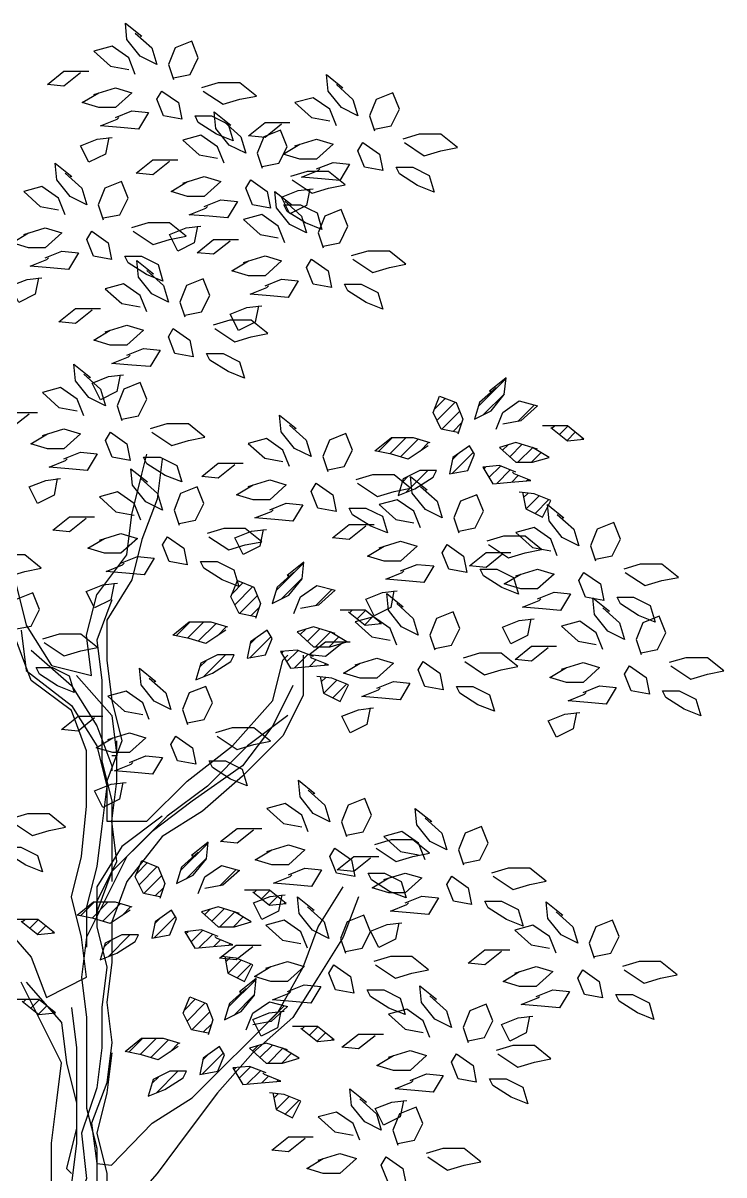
# Model space of a CAD drawing. Header units: millimetres. Extents: x 454 to 24074, y 929 to 15016.
# Drawn here: x 19127 to 20430, y 7153 to 9293 of the extents above; entities that cross this region are included whole.
import ezdxf

# ---------------------------------------------------------------- set-up
doc = ezdxf.new("R2010")
doc.units = ezdxf.units.MM
doc.layers.add('cadblocksdwg.com', color=255, linetype='Continuous')

# ---------------------------------------------------------------- blocks, each defined once
blk = doc.blocks.new('*X11')
at = {"color": 0}
for p, q in [((0.4764, -0.8494), (0.4945, -0.8313)), ((0.4911, -0.8524), (0.5122, -0.8313)), ((0.5049, -0.8563), (0.5279, -0.8333)), ((0.5296, -0.8493), (0.5415, -0.8374))]:
    blk.add_line(p, q, dxfattribs=at)
blk = doc.blocks.new('*X9')
at = {"color": 0}
for p, q in [((0.5118, -0.9024), (0.54, -0.8742)), ((0.5068, -0.8897), (0.5149, -0.8816))]:
    blk.add_line(p, q, dxfattribs=at)
blk = doc.blocks.new('*X8')
at = {"color": 0}
for p, q in [((0.7007, -0.8195), (0.704, -0.8163)), ((0.7106, -0.8274), (0.7213, -0.8167)), ((0.7204, -0.8352), (0.7311, -0.8245)), ((0.7396, -0.8337), (0.7409, -0.8324))]:
    blk.add_line(p, q, dxfattribs=at)
blk = doc.blocks.new('*X14')
at = {"color": 0}
for p, q in [((0.6056, -0.7909), (0.6413, -0.7553)), ((0.6124, -0.8018), (0.6393, -0.7749))]:
    blk.add_line(p, q, dxfattribs=at)
blk = doc.blocks.new('*X13')
at = {"color": 0}
blk.add_line((0.6567, -0.8106), (0.6779, -0.7894), dxfattribs=at)
blk = doc.blocks.new('*X5')
at = {"color": 0}
for p, q in [((0.6127, -0.8722), (0.6154, -0.8695)), ((0.6193, -0.8833), (0.6342, -0.8684)), ((0.6293, -0.8909), (0.6469, -0.8734)), ((0.6488, -0.8892), (0.6573, -0.8806)), ((0.6681, -0.8876), (0.67, -0.8857))]:
    blk.add_line(p, q, dxfattribs=at)
blk = doc.blocks.new('*X6')
at = {"color": 0}
for p, q in [((0.6642, -0.9091), (0.6699, -0.9034)), ((0.6673, -0.9237), (0.6842, -0.9068)), ((0.6791, -0.9296), (0.6968, -0.9118))]:
    blk.add_line(p, q, dxfattribs=at)
blk = doc.blocks.new('*X7')
at = {"color": 0}
for p, q in [((0.637, -0.8479), (0.6441, -0.8408)), ((0.6463, -0.8563), (0.6624, -0.8402)), ((0.6568, -0.8635), (0.676, -0.8443)), ((0.6745, -0.8635), (0.687, -0.8509))]:
    blk.add_line(p, q, dxfattribs=at)
blk = doc.blocks.new('*X10')
at = {"color": 0}
for p, q in [((0.5716, -0.8779), (0.5992, -0.8504)), ((0.5721, -0.8598), (0.5799, -0.852))]:
    blk.add_line(p, q, dxfattribs=at)
blk = doc.blocks.new('*X12')
at = {"color": 0}
for p, q in [((0.5486, -0.7949), (0.5629, -0.7806)), ((0.552, -0.8092), (0.5755, -0.7857)), ((0.5582, -0.8207), (0.5814, -0.7974)), ((0.5729, -0.8236), (0.5839, -0.8126))]:
    blk.add_line(p, q, dxfattribs=at)
blk = doc.blocks.new('Trees side 012_cad-block.com')
at = {"color": 0}
for p, q in [((219.9, 4725.2), (238.2, 4798.4)), ((293.2, 4780.1), (274.9, 4633.6)), ((183.3, 4578.7), (219.9, 4725.2)), ((274.9, 4633.6), (219.9, 4487.1)), ((164.9, 4432.1), (183.3, 4578.7)), ((219.9, 4487.1), (183.3, 4340.6)), ((55, 4285.6), (164.9, 4432.1)), ((-238.2, 4322.3), (-201.6, 4175.7)), ((183.3, 4340.6), (91.6, 4194.1)), ((18.3, 4139.1), (55, 4285.6)), ((110, 4267.3), (55, 4120.8)), ((91.6, 4194.1), (91.6, 4047.5)), ((-219.9, 4157.4), (-201.6, 4010.9)), ((-201.6, 4175.7), (-110, 4029.2)), ((-183.3, 3974.3), (-238.2, 4120.8)), ((36.7, 3992.6), (18.3, 4139.1)), ((55, 4120.8), (73.3, 3974.3)), ((-183.3, 4084.2), (-36.7, 3956)), ((-110, 4029.2), (36.7, 3992.6)), ((91.6, 4047.5), (110, 3901)), ((696.4, 3901), (733.1, 4047.5)), ((733.1, 4047.5), (751.4, 4065.9)), ((806.4, 4065.9), (806.4, 3919.3)), ((-201.6, 4010.9), (-36.7, 3882.7)), ((-18.3, 3992.6), (110, 3846.1)), ((-36.7, 3864.4), (-183.3, 3974.3)), ((-36.7, 3956), (55, 3809.4)), ((73.3, 3974.3), (73.3, 3681.2)), ((769.7, 3956), (696.4, 3809.4)), ((110, 3901), (146.6, 3754.5)), ((549.8, 3736.2), (696.4, 3901)), ((806.4, 3919.3), (733.1, 3772.8)), ((-36.7, 3882.7), (55, 3736.2)), ((18.3, 3717.9), (-36.7, 3864.4)), ((110, 3846.1), (128.3, 3699.6)), ((751.4, 3846.1), (604.8, 3736.2)), ((55, 3809.4), (110, 3662.9)), ((696.4, 3809.4), (586.5, 3662.9)), ((55, 3736.2), (91.6, 3589.7)), ((146.6, 3754.5), (91.6, 3608)), ((128.3, 3608), (128.3, 3754.5)), ((384.9, 3608), (549.8, 3736.2)), ((604.8, 3736.2), (458.2, 3589.7)), ((733.1, 3772.8), (586.5, 3626.3)), ((18.3, 3516.4), (18.3, 3717.9)), ((128.3, 3699.6), (110, 3699.6)), ((73.3, 3681.2), (110, 3534.7)), ((110, 3662.9), (110, 3644.6)), ((586.5, 3662.9), (403.2, 3534.7)), ((91.6, 3608), (91.6, 3461.5)), ((110, 3461.5), (128.3, 3608)), ((238.2, 3461.5), (384.9, 3608)), ((586.5, 3626.3), (439.8, 3498.1)), ((91.6, 3589.7), (73.3, 3443.2)), ((458.2, 3589.7), (311.6, 3479.8)), ((110, 3534.7), (110, 3241.7)), ((403.2, 3534.7), (256.6, 3424.8)), ((0, 3333.3), (18.3, 3516.4)), ((439.8, 3498.1), (293.2, 3406.5)), ((73.3, 3443.2), (55, 3296.6)), ((91.6, 3461.5), (238.2, 3461.5)), ((128.3, 3315), (110, 3461.5)), ((311.6, 3479.8), (164.9, 3333.3)), ((256.6, 3424.8), (110, 3278.3)), ((293.2, 3406.5), (164.9, 3241.7)), ((-36.7, 3186.8), (0, 3333.3)), ((164.9, 3333.3), (18.3, 3040.2)), ((55, 3168.4), (128.3, 3315)), ((55, 3296.6), (18.3, 3150.1)), ((110, 3278.3), (55, 3131.8)), ((164.9, 3241.7), (110, 3095.2)), ((861.4, 3076.9), (953, 3223.4)), ((0, 3040.2), (-36.7, 3186.8)), ((18.3, 3150.1), (18.3, 3003.6)), ((55, 3113.5), (55, 3168.4)), ((-311.6, 3113.5), (-183.3, 2967)), ((55, 3131.8), (55, 3113.5)), ((110, 3095.2), (110, 2948.7)), ((806.4, 2930.3), (861.4, 3076.9)), ((18.3, 3040.2), (0, 2893.7)), ((18.3, 2893.7), (0, 3040.2)), ((-183.3, 2967), (-128.3, 2820.5)), ((110, 2948.7), (91.6, 2802.1)), ((-128.3, 2820.5), (18.3, 2893.7)), ((0, 2893.7), (18.3, 2747.2)), ((714.7, 2765.5), (806.4, 2930.3)), ((-73.3, 2582.4), (-219.9, 2875.4)), ((-36.7, 2783.8), (-18.3, 2637.3)), ((91.6, 2802.1), (110, 2655.6)), ((18.3, 2747.2), (18.3, 2417.5)), ((403.2, 2454.2), (714.7, 2765.5)), ((110, 2655.6), (91.6, 2509.1)), ((-18.3, 2637.3), (-18.3, 2344.3)), ((110, 2619), (91.6, 2472.5)), ((-91.6, 2435.8), (-73.3, 2582.4)), ((91.6, 2509.1), (36.7, 2362.6)), ((-110, 2289.3), (-91.6, 2435.8)), ((91.6, 2472.5), (55, 2326)), ((256.6, 2362.6), (403.2, 2454.2)), ((18.3, 2417.5), (55, 2271)), ((36.7, 2362.6), (55, 2216.1)), ((108.6, 2209.4), (256.6, 2362.6)), ((-18.3, 2344.3), (-55, 2197.8)), ((55, 2326), (91.6, 2179.4)), ((-110, 2142.8), (-110, 2289.3)), ((55, 2271), (55, 2124.5)), ((-55, 2197.8), (-36.7, 2179.4)), ((55, 2216.1), (108.6, 2209.4)), ((91.6, 2179.4), (91.6, 2087.9))]:
    blk.add_line(p, q, dxfattribs=at)
for points in [[(195.6, 6331.2), (256, 6276.9), (274.2, 6216.6), (213.8, 6246.7), (165.4, 6307.1), (159.4, 6367.5), (219.8, 6319.2), (213.8, 6319.2)], [(334.5, 6168.3), (394.9, 6180.3), (425.1, 6240.7), (401, 6301.1), (340.6, 6276.9), (316.4, 6216.6), (334.5, 6162.2)], [(195.6, 6180.3), (171.5, 6240.7), (111.1, 6283), (44.6, 6264.8), (105, 6210.5), (171.5, 6198.5)], [(-3.7, 6186.4), (-64.1, 6138.1), (-124.5, 6144.1), (-64.1, 6192.4), (26.5, 6192.4)], [(927.9, 6144.1), (988.3, 6089.7), (1006.4, 6029.4), (946, 6059.6), (897.7, 6119.9), (891.6, 6180.3), (952, 6132), (946, 6132)], [(44.6, 6107.9), (123.2, 6132.1), (183.6, 6114), (123.2, 6059.6), (62.8, 6059.6), (2.4, 6077.7), (62.8, 6114)], [(443.3, 6120), (515.7, 6071.7), (576.1, 6089.8), (636.5, 6101.9), (576.1, 6150.2), (497.6, 6150.2), (437.2, 6132.1)], [(927.9, 5993.2), (903.7, 6053.5), (843.3, 6095.8), (776.9, 6077.7), (837.3, 6023.3), (903.7, 6011.3)], [(1066.8, 5981.1), (1127.2, 5993.2), (1157.4, 6053.5), (1133.2, 6113.9), (1072.8, 6089.7), (1048.7, 6029.4), (1066.8, 5975.1)], [(123.2, 6023.4), (183.6, 6047.6), (244, 6041.5), (207.7, 5981.2), (141.3, 5987.2), (68.8, 5993.2), (129.2, 6017.4), (135.2, 6023.4)], [(519.2, 6007.9), (579.6, 5953.6), (597.7, 5893.2), (537.3, 5923.4), (489, 5983.8), (482.9, 6044.1), (543.3, 5995.8), (537.3, 5995.8)], [(728.6, 5999.2), (668.2, 5950.9), (607.8, 5956.9), (668.2, 6005.2), (758.7, 6005.2)], [(519.2, 5857), (495, 5917.4), (434.6, 5959.6), (368.2, 5941.5), (428.6, 5887.2), (495, 5875.1)], [(658.1, 5845), (718.5, 5857), (748.7, 5917.4), (724.5, 5977.7), (664.1, 5953.6), (640, 5893.2), (658.1, 5838.9)], [(1175.5, 5932.8), (1248, 5884.5), (1308.4, 5902.6), (1368.8, 5914.7), (1308.4, 5963), (1229.8, 5963), (1169.4, 5944.9)], [(99, 5951), (86.9, 5890.6), (26.5, 5860.5), (-3.7, 5920.8), (56.7, 5945), (111.1, 5951)], [(776.9, 5920.7), (855.4, 5944.9), (915.8, 5926.8), (855.4, 5872.4), (795, 5872.4), (734.6, 5890.6), (795, 5926.8)], [(-59.8, 5820.7), (0.6, 5766.4), (18.7, 5706.1), (-41.7, 5736.2), (-90, 5796.6), (-96, 5856.9), (-35.6, 5808.7), (-41.7, 5808.7)], [(319.9, 5863.1), (259.5, 5814.8), (199.1, 5820.8), (259.5, 5869.1), (350.1, 5869.1)], [(855.4, 5836.2), (915.8, 5860.4), (976.2, 5854.3), (939.9, 5794), (873.5, 5800), (801, 5806.1), (861.4, 5830.2), (867.5, 5836.2)], [(79.1, 5657.8), (139.5, 5669.8), (169.7, 5730.2), (145.6, 5790.6), (85.2, 5766.4), (61, 5706.1), (79.1, 5651.7)], [(368.2, 5784.6), (446.7, 5808.7), (507.1, 5790.6), (446.7, 5736.3), (386.3, 5736.3), (325.9, 5754.4), (386.3, 5790.6)], [(766.8, 5796.7), (839.3, 5748.4), (899.7, 5766.5), (960.1, 5778.6), (899.7, 5826.8), (821.2, 5826.8), (760.8, 5808.7)], [(-59.8, 5669.8), (-84, 5730.2), (-144.3, 5772.4), (-210.8, 5754.3), (-150.4, 5700), (-84, 5687.9)], [(740.5, 5718.6), (800.9, 5664.3), (819.1, 5604), (758.7, 5634.1), (710.3, 5694.5), (704.3, 5754.8), (764.7, 5706.6), (758.7, 5706.6)], [(831.2, 5763.8), (819.1, 5703.5), (758.7, 5673.3), (728.6, 5733.6), (788.9, 5757.8), (843.3, 5763.8)], [(446.7, 5700.1), (507.1, 5724.2), (567.5, 5718.2), (531.3, 5657.9), (464.8, 5663.9), (392.3, 5669.9), (452.7, 5694.1), (458.8, 5700.1)], [(740.5, 5567.7), (716.4, 5628.1), (656, 5670.3), (589.6, 5652.2), (650, 5597.9), (716.4, 5585.8)], [(879.5, 5555.7), (939.9, 5567.7), (970.1, 5628.1), (945.9, 5688.5), (885.5, 5664.3), (861.3, 5604), (879.5, 5549.6)], [(-210.8, 5597.4), (-132.3, 5621.6), (-71.9, 5603.4), (-132.3, 5549.1), (-192.7, 5549.1), (-253.1, 5567.2), (-192.7, 5603.4)], [(187.8, 5609.5), (260.3, 5561.2), (320.7, 5579.3), (381.1, 5591.4), (320.7, 5639.7), (242.2, 5639.7), (181.8, 5621.6)], [(422.5, 5627.7), (410.5, 5567.3), (350.1, 5537.1), (319.9, 5597.5), (380.3, 5621.6), (434.6, 5627.7)], [(541.2, 5573.8), (480.8, 5525.5), (420.4, 5531.5), (480.8, 5579.8), (571.4, 5579.8)], [(-132.3, 5512.9), (-71.9, 5537.1), (-11.5, 5531), (-47.7, 5470.7), (-114.1, 5476.7), (-186.6, 5482.7), (-126.2, 5506.9), (-120.2, 5512.9)], [(988.2, 5507.4), (1060.7, 5459.1), (1121, 5477.2), (1181.4, 5489.3), (1121, 5537.6), (1042.5, 5537.6), (982.1, 5519.5)], [(237.5, 5466.6), (297.9, 5412.3), (316, 5351.9), (255.6, 5382.1), (207.3, 5442.5), (201.3, 5502.8), (261.7, 5454.5), (255.6, 5454.5)], [(589.6, 5495.3), (668.1, 5519.5), (728.5, 5501.3), (668.1, 5447), (607.7, 5447), (547.3, 5465.1), (607.7, 5501.3)], [(-156.4, 5440.5), (-168.5, 5380.1), (-228.9, 5350), (-259.1, 5410.3), (-198.7, 5434.4), (-144.3, 5440.5)], [(237.5, 5315.7), (213.4, 5376.1), (153, 5418.3), (86.5, 5400.2), (146.9, 5345.9), (213.4, 5333.8)], [(376.4, 5303.7), (436.8, 5315.7), (467, 5376.1), (442.9, 5436.4), (382.5, 5412.3), (358.3, 5351.9), (376.4, 5297.6)], [(668.1, 5410.8), (728.5, 5435), (788.9, 5428.9), (752.6, 5368.6), (686.2, 5374.6), (613.7, 5380.6), (674.1, 5404.8), (680.2, 5410.8)], [(38.2, 5321.8), (-22.2, 5273.5), (-82.6, 5279.5), (-22.2, 5327.8), (68.4, 5327.8)], [(643.9, 5338.4), (631.8, 5278), (571.4, 5247.8), (541.2, 5308.2), (601.6, 5332.3), (656, 5338.4)], [(485.1, 5255.4), (557.6, 5207.1), (618, 5225.2), (678.4, 5237.3), (618, 5285.5), (539.5, 5285.5), (479.1, 5267.4)], [(86.5, 5243.3), (165, 5267.4), (225.4, 5249.3), (165, 5195), (104.6, 5195), (44.2, 5213.1), (104.6, 5249.3)], [(165, 5158.8), (225.4, 5182.9), (285.8, 5176.9), (249.6, 5116.6), (183.2, 5122.6), (110.7, 5128.6), (171.1, 5152.8), (177.1, 5158.8)], [(8.3, 5089), (68.7, 5034.7), (86.8, 4974.3), (26.4, 5004.5), (-21.9, 5064.9), (-27.9, 5125.2), (32.5, 5076.9), (26.4, 5076.9)], [(140.9, 5086.4), (128.8, 5026), (68.4, 4995.8), (38.2, 5056.2), (98.6, 5080.3), (153, 5086.4)], [(1509.3, 5039.9), (1448.9, 4985.6), (1430.8, 4925.2), (1491.2, 4955.4), (1539.5, 5015.7), (1545.6, 5076.1), (1485.2, 5027.8), (1491.2, 5027.8)], [(8.3, 4938.1), (-15.8, 4998.5), (-76.2, 5040.7), (-142.7, 5022.6), (-82.3, 4968.3), (-15.8, 4956.2)], [(147.2, 4926), (207.6, 4938.1), (237.8, 4998.5), (213.7, 5058.8), (153.3, 5034.7), (129.1, 4974.3), (147.2, 4920)], [(1370.4, 4876.9), (1310, 4889), (1279.8, 4949.3), (1304, 5009.7), (1364.4, 4985.6), (1388.5, 4925.2), (1370.4, 4870.9)], [(1509.3, 4889), (1533.5, 4949.3), (1593.9, 4991.6), (1660.3, 4973.5), (1599.9, 4919.2), (1533.5, 4907.1)], [(-191, 4944.1), (-251.4, 4895.9), (-311.8, 4901.9), (-251.4, 4950.2), (-160.8, 4950.2)], [(255.9, 4877.8), (328.4, 4829.5), (388.8, 4847.6), (449.2, 4859.6), (388.8, 4907.9), (310.3, 4907.9), (249.9, 4889.8)], [(757.5, 4903.7), (817.9, 4849.3), (836, 4789), (775.6, 4819.2), (727.3, 4879.5), (721.3, 4939.9), (781.7, 4891.6), (775.6, 4891.6)], [(-142.7, 4865.7), (-64.2, 4889.8), (-3.8, 4871.7), (-64.2, 4817.4), (-124.6, 4817.4), (-184.9, 4835.5), (-124.6, 4871.7)], [(896.4, 4740.7), (956.8, 4752.8), (987, 4813.1), (962.9, 4873.5), (902.5, 4849.3), (878.3, 4789), (896.4, 4734.7)], [(1708.6, 4895), (1769, 4846.7), (1829.4, 4852.8), (1769, 4901.1), (1678.4, 4901.1)], [(757.5, 4752.8), (733.3, 4813.1), (673, 4855.4), (606.5, 4837.3), (666.9, 4783), (733.3, 4770.9)], [(1261.7, 4828.6), (1189.2, 4780.3), (1128.8, 4798.4), (1068.4, 4810.5), (1128.8, 4858.8), (1207.3, 4858.8), (1267.7, 4840.7)], [(1660.3, 4816.6), (1581.8, 4840.7), (1521.4, 4822.6), (1581.8, 4768.3), (1642.2, 4768.3), (1702.6, 4786.4), (1642.2, 4822.6)], [(-64.2, 4781.2), (-3.8, 4805.3), (56.6, 4799.3), (20.4, 4738.9), (-46, 4745), (-118.5, 4751), (-58.1, 4775.1), (-52.1, 4781.2)], [(215.8, 4708.8), (276.2, 4654.5), (294.4, 4594.1), (234, 4624.3), (185.6, 4684.7), (179.6, 4745), (240, 4696.7), (234, 4696.7)], [(558.2, 4758.8), (497.8, 4710.5), (437.4, 4716.6), (497.8, 4764.8), (588.4, 4764.8)], [(1581.8, 4732.1), (1521.4, 4756.2), (1461, 4750.2), (1497.3, 4689.8), (1563.7, 4695.8), (1636.2, 4701.9), (1575.8, 4726), (1569.7, 4732.1)], [(-88.3, 4708.8), (-100.4, 4648.4), (-160.8, 4618.2), (-191, 4678.6), (-130.6, 4702.7), (-76.2, 4708.8)], [(606.5, 4680.3), (685, 4704.5), (745.4, 4686.4), (685, 4632.1), (624.6, 4632.1), (564.2, 4650.2), (624.6, 4686.4)], [(1005.1, 4692.4), (1077.6, 4644.1), (1138, 4662.2), (1198.4, 4674.3), (1138, 4722.6), (1059.5, 4722.6), (999.1, 4704.5)], [(1234.4, 4680.6), (1294.8, 4626.3), (1312.9, 4565.9), (1252.5, 4596.1), (1204.2, 4656.4), (1198.1, 4716.8), (1258.5, 4668.5), (1252.5, 4668.5)], [(215.8, 4557.9), (191.7, 4618.3), (131.3, 4660.5), (64.9, 4642.4), (125.3, 4588.1), (191.7, 4576)], [(354.8, 4545.8), (415.2, 4557.9), (445.4, 4618.3), (421.2, 4678.6), (360.8, 4654.5), (336.6, 4594.1), (354.8, 4539.8)], [(1606, 4659.6), (1618, 4599.3), (1678.4, 4569.1), (1708.6, 4629.5), (1648.2, 4653.6), (1593.9, 4659.6)], [(685, 4595.8), (745.4, 4620), (805.8, 4614), (769.6, 4553.6), (703.2, 4559.6), (630.7, 4565.7), (691.1, 4589.8), (697.1, 4595.8)], [(1234.4, 4529.7), (1210.2, 4590.1), (1149.8, 4632.3), (1083.4, 4614.2), (1143.8, 4559.9), (1210.2, 4547.8)], [(1373.3, 4517.6), (1433.7, 4529.7), (1463.9, 4590.1), (1439.7, 4650.4), (1379.3, 4626.3), (1355.2, 4565.9), (1373.3, 4511.6)], [(1732.5, 4578.9), (1792.9, 4524.6), (1811, 4464.2), (1750.6, 4494.4), (1702.3, 4554.7), (1696.3, 4615.1), (1756.7, 4566.8), (1750.6, 4566.8)], [(16.5, 4563.9), (-43.9, 4515.7), (-104.3, 4521.7), (-43.9, 4570), (46.7, 4570)], [(1035.1, 4535.7), (974.7, 4487.4), (914.3, 4493.5), (974.7, 4541.8), (1065.3, 4541.8)], [(1732.5, 4428), (1708.3, 4488.4), (1647.9, 4530.6), (1581.5, 4512.5), (1641.9, 4458.2), (1708.3, 4446.1)], [(1871.4, 4415.9), (1931.8, 4428), (1962, 4488.4), (1937.8, 4548.7), (1877.5, 4524.6), (1853.3, 4464.2), (1871.4, 4409.9)], [(64.9, 4485.5), (143.4, 4509.6), (203.8, 4491.5), (143.4, 4437.2), (83, 4437.2), (22.6, 4455.3), (83, 4491.5)], [(463.5, 4497.6), (535.9, 4449.3), (596.3, 4467.4), (656.7, 4479.4), (596.3, 4527.7), (517.8, 4527.7), (457.4, 4509.6)], [(660.9, 4523.4), (648.8, 4463.1), (588.4, 4432.9), (558.2, 4493.2), (618.6, 4517.4), (673, 4523.4)], [(1482, 4469.3), (1554.5, 4421.1), (1614.9, 4439.2), (1675.3, 4451.2), (1614.9, 4499.5), (1536.4, 4499.5), (1476, 4481.4)], [(1083.4, 4457.3), (1161.9, 4481.4), (1222.3, 4463.3), (1161.9, 4409), (1101.5, 4409), (1041.1, 4427.1), (1101.5, 4463.3)], [(-340, 4401.3), (-267.6, 4353), (-207.2, 4371.1), (-146.8, 4383.2), (-207.2, 4431.5), (-285.7, 4431.5), (-346.1, 4413.3)], [(143.4, 4401), (203.8, 4425.1), (264.2, 4419.1), (227.9, 4358.7), (161.5, 4364.8), (89, 4370.8), (149.4, 4394.9), (155.4, 4401)], [(772.7, 4368.7), (712.3, 4314.3), (694.2, 4254), (754.6, 4284.2), (802.9, 4344.5), (808.9, 4404.9), (748.5, 4356.6), (754.6, 4356.6)], [(1533.2, 4434), (1472.8, 4385.7), (1412.4, 4391.8), (1472.8, 4440.1), (1563.4, 4440.1)], [(1161.9, 4372.8), (1222.3, 4396.9), (1282.7, 4390.9), (1246.5, 4330.5), (1180, 4336.6), (1107.5, 4342.6), (1167.9, 4366.7), (1174, 4372.8)], [(1581.5, 4355.6), (1660, 4379.7), (1720.4, 4361.6), (1660, 4307.3), (1599.6, 4307.3), (1539.2, 4325.4), (1599.6, 4361.6)], [(1980.1, 4367.6), (2052.6, 4319.4), (2113, 4337.5), (2173.4, 4349.5), (2113, 4397.8), (2034.5, 4397.8), (1974.1, 4379.7)], [(119.2, 4328.6), (107.1, 4268.2), (46.7, 4238), (16.5, 4298.4), (76.9, 4322.5), (131.3, 4328.6)], [(633.8, 4205.7), (573.4, 4217.8), (543.2, 4278.1), (567.3, 4338.5), (627.7, 4314.3), (651.9, 4254), (633.8, 4199.7)], [(772.7, 4217.8), (796.8, 4278.1), (857.2, 4320.4), (923.7, 4302.3), (863.3, 4248), (796.8, 4235.9)], [(-244.4, 4160.3), (-184, 4172.3), (-153.8, 4232.7), (-178, 4293.1), (-238.4, 4268.9), (-262.5, 4208.6), (-244.4, 4154.2)], [(1137.7, 4300.3), (1125.7, 4240), (1065.3, 4209.8), (1035.1, 4270.2), (1095.5, 4294.3), (1149.8, 4300.3)], [(1147.5, 4254.1), (1207.9, 4199.8), (1226, 4139.4), (1165.6, 4169.6), (1117.3, 4230), (1111.3, 4290.3), (1171.7, 4242), (1165.6, 4242)], [(1660, 4271.1), (1720.4, 4295.2), (1780.8, 4289.2), (1744.6, 4228.8), (1678.1, 4234.9), (1605.7, 4240.9), (1666.1, 4265), (1672.1, 4271.1)], [(1898.5, 4238.1), (1958.9, 4183.8), (1977, 4123.5), (1916.6, 4153.6), (1868.3, 4214), (1862.2, 4274.4), (1922.6, 4226.1), (1916.6, 4226.1)], [(972, 4223.8), (1032.4, 4175.5), (1092.8, 4181.6), (1032.4, 4229.8), (941.8, 4229.8)], [(1147.5, 4103.2), (1123.3, 4163.6), (1062.9, 4205.8), (996.5, 4187.7), (1056.9, 4133.4), (1123.3, 4121.3)], [(1286.4, 4091.1), (1346.8, 4103.2), (1377, 4163.6), (1352.9, 4223.9), (1292.5, 4199.8), (1268.3, 4139.4), (1286.4, 4085.1)], [(1635.9, 4198.6), (1623.8, 4138.3), (1563.4, 4108.1), (1533.2, 4168.5), (1593.6, 4192.6), (1647.9, 4198.6)], [(2037.4, 4075.2), (2097.8, 4087.3), (2128, 4147.6), (2103.8, 4208), (2043.4, 4183.8), (2019.3, 4123.5), (2037.4, 4069.1)], [(525, 4157.4), (452.6, 4109.1), (392.2, 4127.2), (331.8, 4139.3), (392.2, 4187.6), (470.7, 4187.6), (531.1, 4169.5)], [(923.7, 4145.3), (845.1, 4169.5), (784.7, 4151.4), (845.1, 4097.1), (905.5, 4097.1), (965.9, 4115.2), (905.5, 4151.4)], [(1898.5, 4087.3), (1874.3, 4147.6), (1813.9, 4189.9), (1747.5, 4171.8), (1807.9, 4117.4), (1874.3, 4105.4)], [(-135.7, 4112), (-63.2, 4063.7), (-2.8, 4081.8), (57.6, 4093.9), (-2.8, 4142.2), (-81.4, 4142.2), (-141.7, 4124.1)], [(948.2, 4109.3), (887.8, 4061), (827.4, 4067), (887.8, 4115.3), (978.4, 4115.3)], [(845.1, 4060.8), (784.7, 4085), (724.4, 4079), (760.6, 4018.6), (827, 4024.6), (899.5, 4030.7), (839.1, 4054.8), (833.1, 4060.8)], [(1395.1, 4042.9), (1467.6, 3994.6), (1528, 4012.7), (1588.4, 4024.8), (1528, 4073), (1449.5, 4073), (1389.1, 4054.9)], [(1699.2, 4093.3), (1638.8, 4045), (1578.4, 4051), (1638.8, 4099.3), (1729.4, 4099.3)], [(996.5, 4030.8), (1075, 4054.9), (1135.4, 4036.8), (1075, 3982.5), (1014.6, 3982.5), (954.2, 4000.6), (1014.6, 4036.8)], [(1747.5, 4014.8), (1826, 4039), (1886.4, 4020.9), (1826, 3966.5), (1765.6, 3966.5), (1705.2, 3984.6), (1765.6, 4020.9)], [(2146.1, 4026.9), (2218.6, 3978.6), (2279, 3996.7), (2339.4, 4008.8), (2279, 4057.1), (2200.5, 4057.1), (2140.1, 4039)], [(246.7, 3982.9), (307.1, 3928.6), (325.2, 3868.2), (264.8, 3898.4), (216.5, 3958.7), (210.5, 4019.1), (270.9, 3970.8), (264.8, 3970.8)], [(869.3, 3988.4), (881.4, 3928.1), (941.8, 3897.9), (972, 3958.2), (911.6, 3982.4), (857.2, 3988.4)], [(385.6, 3819.9), (446, 3832), (476.2, 3892.4), (452.1, 3952.7), (391.7, 3928.6), (367.5, 3868.2), (385.6, 3813.9)], [(1075, 3946.3), (1135.4, 3970.4), (1195.8, 3964.4), (1159.6, 3904), (1093.1, 3910.1), (1020.7, 3916.1), (1081.1, 3940.3), (1087.1, 3946.3)], [(1826, 3930.3), (1886.4, 3954.5), (1946.8, 3948.4), (1910.6, 3888.1), (1844.1, 3894.1), (1771.7, 3900.2), (1832, 3924.3), (1838.1, 3930.3)], [(246.7, 3832), (222.6, 3892.4), (162.2, 3934.6), (95.7, 3916.5), (156.1, 3862.2), (222.6, 3850.1)], [(1050.9, 3873.9), (1038.8, 3813.5), (978.4, 3783.3), (948.2, 3843.7), (1008.6, 3867.8), (1062.9, 3873.9)], [(47.4, 3838), (-13, 3789.8), (-73.4, 3795.8), (-13, 3844.1), (77.6, 3844.1)], [(1801.9, 3857.9), (1789.8, 3797.5), (1729.4, 3767.4), (1699.2, 3827.7), (1759.6, 3851.9), (1813.9, 3857.9)], [(95.7, 3759.6), (174.2, 3783.7), (234.6, 3765.6), (174.2, 3711.3), (113.8, 3711.3), (53.5, 3729.4), (113.8, 3765.6)], [(494.3, 3771.6), (566.8, 3723.4), (627.2, 3741.5), (687.6, 3753.5), (627.2, 3801.8), (548.7, 3801.8), (488.3, 3783.7)], [(174.2, 3675.1), (234.6, 3699.2), (295, 3693.2), (258.8, 3632.8), (192.4, 3638.9), (119.9, 3644.9), (180.3, 3669), (186.3, 3675.1)], [(825.7, 3574.5), (886.1, 3520.2), (904.2, 3459.8), (843.8, 3490), (795.5, 3550.3), (789.5, 3610.7), (849.8, 3562.4), (843.8, 3562.4)], [(150.1, 3602.6), (138, 3542.3), (77.6, 3512.1), (47.4, 3572.5), (107.8, 3596.6), (162.2, 3602.6)], [(825.7, 3423.6), (801.5, 3483.9), (741.1, 3526.2), (674.7, 3508.1), (735.1, 3453.8), (801.5, 3441.7)], [(964.6, 3411.5), (1025, 3423.6), (1055.2, 3483.9), (1031, 3544.3), (970.6, 3520.2), (946.5, 3459.8), (964.6, 3405.5)], [(-251.5, 3458.3), (-179, 3410), (-118.6, 3428.1), (-58.3, 3440.1), (-118.6, 3488.4), (-197.2, 3488.4), (-257.6, 3470.3)], [(1251.4, 3472.4), (1311.8, 3418.1), (1329.9, 3357.7), (1269.5, 3387.9), (1221.2, 3448.2), (1215.2, 3508.6), (1275.6, 3460.3), (1269.5, 3460.3)], [(293.2, 3479.8), (146.6, 3369.9), (55, 3223.4), (55, 3076.9), (91.6, 2930.3), (73.3, 2783.8), (73.3, 2637.3), (55, 2490.8), (0, 2326), (18.3, 2161.1), (-36.7, 2014.6), (-36.7, 1868.1), (18.3, 1721.6), (0, 1575.1), (0, 1428.5), (-36.7, 1282), (-55, 1135.5), (-55, 842.5), (-36.7, 677.6), (-18.3, 531.1), (-36.7, 384.6), (-18.3, 238.1), (0, 73.3), (0, 0)], [(1390.3, 3309.4), (1450.7, 3321.5), (1480.9, 3381.8), (1456.8, 3442.2), (1396.4, 3418.1), (1372.2, 3357.7), (1390.3, 3303.4)], [(626.4, 3429.6), (566, 3381.3), (505.6, 3387.4), (566, 3435.7), (656.6, 3435.7)], [(1251.4, 3321.5), (1227.2, 3381.8), (1166.8, 3424.1), (1100.4, 3406), (1160.8, 3351.7), (1227.2, 3339.6)], [(424.4, 3349.3), (364, 3295), (345.9, 3234.7), (406.3, 3264.8), (454.6, 3325.2), (460.7, 3385.6), (400.3, 3337.3), (406.3, 3337.3)], [(674.7, 3351.2), (753.2, 3375.3), (813.6, 3357.2), (753.2, 3302.9), (692.8, 3302.9), (632.4, 3321), (692.8, 3357.2)], [(1073.3, 3363.2), (1145.8, 3315), (1206.2, 3333.1), (1266.6, 3345.1), (1206.2, 3393.4), (1127.7, 3393.4), (1067.3, 3375.3)], [(285.5, 3186.4), (225.1, 3198.4), (194.9, 3258.8), (219.1, 3319.2), (279.5, 3295), (303.6, 3234.7), (285.5, 3180.3)], [(1052.1, 3327.5), (991.7, 3279.2), (931.3, 3285.3), (991.7, 3333.6), (1082.3, 3333.6)], [(424.4, 3198.4), (448.6, 3258.8), (509, 3301.1), (575.4, 3282.9), (515, 3228.6), (448.6, 3216.6)], [(753.2, 3266.7), (813.6, 3290.8), (874, 3284.8), (837.8, 3224.4), (771.3, 3230.5), (698.9, 3236.5), (759.3, 3260.6), (765.3, 3266.7)], [(1100.4, 3249.1), (1178.9, 3273.2), (1239.3, 3255.1), (1178.9, 3200.8), (1118.5, 3200.8), (1058.1, 3218.9), (1118.5, 3255.1)], [(1499, 3261.1), (1571.5, 3212.8), (1631.9, 3231), (1692.3, 3243), (1631.9, 3291.3), (1553.4, 3291.3), (1493, 3273.2)], [(623.7, 3204.5), (684.1, 3156.2), (744.5, 3162.2), (684.1, 3210.5), (593.5, 3210.5)], [(729.1, 3194.2), (717, 3133.9), (656.6, 3103.7), (626.4, 3164.1), (686.8, 3188.2), (741.1, 3194.2)], [(1178.9, 3164.6), (1239.3, 3188.7), (1299.7, 3182.7), (1263.5, 3122.3), (1197, 3128.3), (1124.6, 3134.4), (1185, 3158.5), (1191, 3164.6)], [(176.8, 3138.1), (104.3, 3089.8), (43.9, 3107.9), (-16.5, 3120), (43.9, 3168.3), (122.4, 3168.3), (182.8, 3150.2)], [(1008, 3186.8), (953, 3040.2), (861.4, 2893.7), (769.7, 2747.2), (623.1, 2619), (494.8, 2472.5), (384.9, 2326), (274.9, 2179.4), (146.6, 2032.9), (55, 1886.4), (55, 1575.1), (73.3, 1410.2), (55, 1263.7), (55, 1117.2), (73.3, 952.4), (18.3, 805.8), (18.3, 512.8), (0, 366.3), (18.3, 219.8), (36.7, 73.3), (55, 18.3)], [(575.4, 3126), (496.9, 3150.2), (436.5, 3132.1), (496.9, 3077.7), (557.3, 3077.7), (617.7, 3095.8), (557.3, 3132.1)], [(822.5, 3149.9), (882.9, 3095.5), (901, 3035.2), (840.6, 3065.4), (792.3, 3125.7), (786.3, 3186.1), (846.7, 3137.8), (840.6, 3137.8)], [(1728.2, 3132), (1788.6, 3077.7), (1806.7, 3017.4), (1746.3, 3047.5), (1698, 3107.9), (1692, 3168.3), (1752.4, 3120), (1746.3, 3120)], [(-219.7, 3097.9), (-159.3, 3049.6), (-98.9, 3055.7), (-159.3, 3103.9), (-249.9, 3103.9)], [(961.4, 2986.9), (1021.8, 2999), (1052, 3059.3), (1027.9, 3119.7), (967.5, 3095.5), (943.3, 3035.2), (961.4, 2980.9)], [(496.9, 3041.5), (436.5, 3065.7), (376.1, 3059.6), (412.4, 2999.3), (478.8, 3005.3), (551.3, 3011.3), (490.9, 3035.5), (484.8, 3041.5)], [(822.5, 2999), (798.3, 3059.3), (738, 3101.6), (671.5, 3083.5), (731.9, 3029.1), (798.3, 3017.1)], [(1154.8, 3092.1), (1142.7, 3031.8), (1082.3, 3001.6), (1052.1, 3062), (1112.5, 3086.1), (1166.8, 3092.1)], [(1728.2, 2981.1), (1704, 3041.5), (1643.6, 3083.8), (1577.2, 3065.6), (1637.6, 3011.3), (1704, 2999.3)], [(1867.1, 2969.1), (1927.5, 2981.1), (1957.7, 3041.5), (1933.6, 3101.9), (1873.2, 3077.7), (1849, 3017.4), (1867.1, 2963)], [(623.2, 3005), (562.8, 2956.7), (502.4, 2962.7), (562.8, 3011), (653.4, 3011)], [(1528.9, 2987.2), (1468.5, 2938.9), (1408.1, 2944.9), (1468.5, 2993.2), (1559.1, 2993.2)], [(521.1, 2969.1), (533.1, 2908.7), (593.5, 2878.6), (623.7, 2938.9), (563.3, 2963.1), (509, 2969.1)], [(671.5, 2926.5), (750, 2950.7), (810.4, 2932.6), (750, 2878.3), (689.6, 2878.3), (629.2, 2896.4), (689.6, 2932.6)], [(1070.1, 2938.6), (1142.6, 2890.3), (1203, 2908.4), (1263.4, 2920.5), (1203, 2968.8), (1124.5, 2968.8), (1064.1, 2950.7)], [(1975.8, 2920.8), (2048.3, 2872.5), (2108.7, 2890.6), (2169.1, 2902.7), (2108.7, 2951), (2030.2, 2951), (1969.8, 2932.9)], [(1577.2, 2908.7), (1655.7, 2932.9), (1716.1, 2914.8), (1655.7, 2860.4), (1595.3, 2860.4), (1534.9, 2878.5), (1595.3, 2914.8)], [(-201.6, 2875.4), (-73.3, 2728.9), (-55, 2582.4), (-18.3, 2435.8), (-18.3, 2289.3), (-36.7, 2142.8), (-36.7, 1978), (-73.3, 1831.5), (-55, 1684.9), (-36.7, 1538.4), (-55, 1391.9), (-91.6, 1245.4), (-91.6, 1135.5)], [(599.3, 2853), (538.9, 2798.7), (520.8, 2738.3), (581.2, 2768.5), (629.5, 2828.9), (635.6, 2889.2), (575.2, 2841), (581.2, 2841)], [(750, 2842), (810.4, 2866.2), (870.8, 2860.1), (834.6, 2799.8), (768.2, 2805.8), (695.7, 2811.9), (756.1, 2836), (762.1, 2842)], [(1268.4, 2825.7), (1328.8, 2771.4), (1346.9, 2711.1), (1286.6, 2741.2), (1238.2, 2801.6), (1232.2, 2861.9), (1292.6, 2813.7), (1286.6, 2813.7)], [(-215.9, 2806.2), (-155.5, 2757.9), (-95.1, 2764), (-155.5, 2812.2), (-246.1, 2812.2)], [(460.4, 2690.1), (400, 2702.1), (369.8, 2762.5), (394, 2822.8), (454.4, 2798.7), (478.5, 2738.3), (460.4, 2684)], [(1655.7, 2824.2), (1716.1, 2848.4), (1776.5, 2842.3), (1740.3, 2782), (1673.8, 2788), (1601.4, 2794), (1661.8, 2818.2), (1667.8, 2824.2)], [(599.3, 2702.1), (623.5, 2762.5), (683.9, 2804.7), (750.3, 2786.6), (689.9, 2732.3), (623.5, 2720.2)], [(725.9, 2769.6), (713.8, 2709.3), (653.4, 2679.1), (623.2, 2739.4), (683.6, 2763.6), (738, 2769.6)], [(1268.4, 2674.8), (1244.3, 2735.2), (1183.9, 2777.4), (1117.4, 2759.3), (1177.8, 2705), (1244.3, 2692.9)], [(1407.3, 2662.8), (1467.7, 2674.8), (1497.9, 2735.2), (1473.8, 2795.6), (1413.4, 2771.4), (1389.2, 2711.1), (1407.3, 2656.7)], [(1631.6, 2751.8), (1619.5, 2691.4), (1559.1, 2661.3), (1528.9, 2721.6), (1589.3, 2745.8), (1643.6, 2751.8)], [(798.6, 2708.2), (859, 2659.9), (919.4, 2665.9), (859, 2714.2), (768.5, 2714.2)], [(1069.1, 2680.9), (1008.7, 2632.6), (948.3, 2638.6), (1008.7, 2686.9), (1099.3, 2686.9)], [(351.7, 2641.8), (279.2, 2593.5), (218.8, 2611.6), (158.4, 2623.7), (218.8, 2672), (297.4, 2672), (357.8, 2653.8)], [(750.3, 2629.7), (671.8, 2653.8), (611.4, 2635.7), (671.8, 2581.4), (732.2, 2581.4), (792.6, 2599.5), (732.2, 2635.7)], [(1516.1, 2614.5), (1588.5, 2566.2), (1648.9, 2584.3), (1709.3, 2596.4), (1648.9, 2644.7), (1570.4, 2644.7), (1510, 2626.6)], [(1117.4, 2602.4), (1196, 2626.6), (1256.4, 2608.5), (1196, 2554.1), (1135.6, 2554.1), (1075.2, 2572.2), (1135.6, 2608.5)], [(671.8, 2545.2), (611.4, 2569.3), (551, 2563.3), (587.3, 2503), (653.7, 2509), (726.2, 2515), (665.8, 2539.2), (659.7, 2545.2)], [(1196, 2517.9), (1256.4, 2542.1), (1316.7, 2536), (1280.5, 2475.7), (1214.1, 2481.7), (1141.6, 2487.7), (1202, 2511.9), (1208, 2517.9)], [(1013, 2451.4), (1073.4, 2397), (1091.5, 2336.7), (1031.1, 2366.9), (982.8, 2427.2), (976.8, 2487.6), (1037.2, 2439.3), (1031.1, 2439.3)], [(696, 2472.8), (708.1, 2412.4), (768.5, 2382.2), (798.6, 2442.6), (738.3, 2466.7), (683.9, 2472.8)], [(1171.8, 2445.5), (1159.7, 2385.1), (1099.3, 2355), (1069.1, 2415.3), (1129.5, 2439.5), (1183.9, 2445.5)], [(1013, 2300.5), (988.8, 2360.8), (928.4, 2403.1), (862, 2385), (922.4, 2330.6), (988.8, 2318.6)], [(1151.9, 2288.4), (1212.3, 2300.5), (1242.5, 2360.8), (1218.4, 2421.2), (1158, 2397), (1133.8, 2336.7), (1151.9, 2282.4)], [(813.7, 2306.5), (753.3, 2258.2), (692.9, 2264.3), (753.3, 2312.5), (843.9, 2312.5)], [(1260.6, 2240.1), (1333.1, 2191.8), (1393.5, 2209.9), (1453.9, 2222), (1393.5, 2270.3), (1315, 2270.3), (1254.6, 2252.2)], [(862, 2228), (940.5, 2252.2), (1000.9, 2234.1), (940.5, 2179.8), (880.1, 2179.8), (819.7, 2197.9), (880.1, 2234.1)]]:
    blk.add_lwpolyline(points, dxfattribs=at)
for points in [[(352.7, 6077.7), (364.7, 6017.4), (298.3, 6029.5), (274.2, 6089.8), (292.3, 6120)], [(473.5, 6029.5), (533.9, 5999.3), (552, 5938.9), (491.6, 5963.1), (425.1, 6005.3), (413.1, 6029.5)], [(1084.9, 5890.6), (1097, 5830.2), (1030.5, 5842.3), (1006.4, 5902.6), (1024.5, 5932.8)], [(1205.7, 5842.3), (1266.1, 5812.1), (1284.2, 5751.7), (1223.8, 5775.9), (1157.4, 5818.1), (1145.3, 5842.3)], [(676.2, 5754.4), (688.3, 5694.1), (621.9, 5706.1), (597.7, 5766.5), (615.8, 5796.7)], [(797, 5706.1), (857.4, 5676), (875.5, 5615.6), (815.1, 5639.7), (748.7, 5682), (736.6, 5706.1)], [(97.2, 5567.2), (109.3, 5506.9), (42.9, 5518.9), (18.7, 5579.3), (36.8, 5609.5)], [(218, 5518.9), (278.4, 5488.8), (296.5, 5428.4), (236.2, 5452.6), (169.7, 5494.8), (157.6, 5518.9)], [(897.6, 5465.1), (909.7, 5404.8), (843.2, 5416.8), (819.1, 5477.2), (837.2, 5507.4)], [(1018.4, 5416.8), (1078.8, 5386.7), (1096.9, 5326.3), (1036.5, 5350.5), (970.1, 5392.7), (958, 5416.8)], [(394.5, 5213.1), (406.6, 5152.8), (340.2, 5164.8), (316, 5225.2), (334.1, 5255.4)], [(515.3, 5164.8), (575.7, 5134.7), (593.9, 5074.3), (533.5, 5098.4), (467, 5140.7), (454.9, 5164.8)], [(165.4, 4835.5), (177.4, 4775.1), (111, 4787.2), (86.8, 4847.6), (105, 4877.8)], [(1352.3, 4786.4), (1340.2, 4726), (1406.7, 4738.1), (1430.8, 4798.4), (1412.7, 4828.6)], [(286.1, 4787.2), (346.5, 4757), (364.7, 4696.7), (304.3, 4720.8), (237.8, 4763.1), (225.7, 4787.2)], [(1231.5, 4738.1), (1171.1, 4707.9), (1153, 4647.6), (1213.4, 4671.7), (1279.8, 4713.9), (1291.9, 4738.1)], [(914.5, 4650.2), (926.6, 4589.8), (860.2, 4601.9), (836, 4662.2), (854.1, 4692.4)], [(1035.3, 4601.9), (1095.7, 4571.7), (1113.8, 4511.3), (1053.5, 4535.5), (987, 4577.7), (974.9, 4601.9)], [(372.9, 4455.3), (385, 4394.9), (318.5, 4407), (294.4, 4467.4), (312.5, 4497.6)], [(1391.4, 4427.1), (1403.5, 4366.7), (1337, 4378.8), (1312.9, 4439.2), (1331, 4469.3)], [(493.7, 4407), (554.1, 4376.8), (572.2, 4316.5), (511.8, 4340.6), (445.4, 4382.9), (433.3, 4407)], [(1512.2, 4378.8), (1572.6, 4348.6), (1590.7, 4288.3), (1530.3, 4312.4), (1463.9, 4354.7), (1451.8, 4378.8)], [(1889.5, 4325.4), (1901.6, 4265), (1835.2, 4277.1), (1811, 4337.5), (1829.1, 4367.6)], [(2010.3, 4277.1), (2070.7, 4246.9), (2088.8, 4186.6), (2028.4, 4210.7), (1962, 4253), (1949.9, 4277.1)], [(615.6, 4115.2), (603.6, 4054.8), (670, 4066.9), (694.2, 4127.2), (676, 4157.4)], [(494.8, 4066.9), (434.4, 4036.7), (416.3, 3976.3), (476.7, 4000.5), (543.2, 4042.7), (555.2, 4066.9)], [(1304.5, 4000.6), (1316.6, 3940.3), (1250.2, 3952.3), (1226, 4012.7), (1244.1, 4042.9)], [(2055.5, 3984.6), (2067.6, 3924.3), (2001.2, 3936.4), (1977, 3996.7), (1995.1, 4026.9)], [(-105.5, 4021.4), (-45.1, 3991.3), (-27, 3930.9), (-87.4, 3955.1), (-153.8, 3997.3), (-165.9, 4021.4)], [(1425.3, 3952.3), (1485.7, 3922.1), (1503.8, 3861.8), (1443.4, 3885.9), (1377, 3928.2), (1364.9, 3952.3)], [(2176.3, 3936.4), (2236.7, 3906.2), (2254.8, 3845.8), (2194.4, 3870), (2128, 3912.2), (2115.9, 3936.4)], [(403.8, 3729.4), (415.8, 3669), (349.4, 3681.1), (325.2, 3741.5), (343.4, 3771.6)], [(524.5, 3681.1), (584.9, 3650.9), (603.1, 3590.6), (542.7, 3614.7), (476.2, 3657), (464.1, 3681.1)], [(-221.3, 3367.7), (-160.9, 3337.5), (-142.8, 3277.2), (-203.2, 3301.3), (-269.6, 3343.6), (-281.7, 3367.7)], [(982.7, 3321), (994.8, 3260.6), (928.4, 3272.7), (904.2, 3333.1), (922.3, 3363.2)], [(1103.5, 3272.7), (1163.9, 3242.5), (1182, 3182.2), (1121.6, 3206.3), (1055.2, 3248.6), (1043.1, 3272.7)], [(1408.4, 3218.9), (1420.5, 3158.5), (1354.1, 3170.6), (1329.9, 3231), (1348, 3261.1)], [(1529.2, 3170.6), (1589.6, 3140.4), (1607.7, 3080.1), (1547.3, 3104.2), (1480.9, 3146.5), (1468.8, 3170.6)], [(267.4, 3095.8), (255.3, 3035.5), (321.8, 3047.6), (345.9, 3107.9), (327.8, 3138.1)], [(146.6, 3047.6), (86.2, 3017.4), (68.1, 2957), (128.5, 2981.2), (194.9, 3023.4), (207, 3047.6)], [(979.5, 2896.4), (991.6, 2836), (925.2, 2848.1), (901, 2908.4), (919.1, 2938.6)], [(1885.2, 2878.5), (1897.3, 2818.2), (1830.9, 2830.3), (1806.7, 2890.6), (1824.8, 2920.8)], [(1100.3, 2848.1), (1160.7, 2817.9), (1178.8, 2757.5), (1118.5, 2781.7), (1052, 2823.9), (1039.9, 2848.1)], [(2006, 2830.3), (2066.4, 2800.1), (2084.5, 2739.7), (2024.1, 2763.9), (1957.7, 2806.1), (1945.6, 2830.3)], [(442.3, 2599.5), (430.2, 2539.2), (496.7, 2551.2), (520.8, 2611.6), (502.7, 2641.8)], [(1425.5, 2572.2), (1437.5, 2511.9), (1371.1, 2524), (1346.9, 2584.3), (1365.1, 2614.5)], [(321.5, 2551.2), (261.1, 2521.1), (243, 2460.7), (303.4, 2484.8), (369.8, 2527.1), (381.9, 2551.2)], [(1546.3, 2524), (1606.7, 2493.8), (1624.8, 2433.4), (1564.4, 2457.6), (1497.9, 2499.8), (1485.9, 2524)], [(1170, 2197.9), (1182.1, 2137.5), (1115.7, 2149.6), (1091.5, 2209.9), (1109.6, 2240.1)]]:
    blk.add_lwpolyline(points, close=True, dxfattribs=at)
at = {"color": 0, "xscale": 2812.5, "yscale": 2812.5, "zscale": 2812.5}
for name, p in [('*X14', (-258.3, 7196.9)), ('*X12', (-258.3, 7196.9)), ('*X13', (-258.3, 7196.9)), ('*X8', (-258.3, 7196.9)), ('*X11', (-258.3, 7196.9)), ('*X7', (-258.3, 7196.9)), ('*X10', (-258.3, 7196.9)), ('*X5', (-258.3, 7196.9)), ('*X9', (-258.3, 7196.9)), ('*X6', (-258.3, 7196.9)), ('*X14', (-995, 6525.7)), ('*X12', (-995, 6525.7)), ('*X13', (-995, 6525.7)), ('*X8', (-995, 6525.7)), ('*X11', (-995, 6525.7)), ('*X7', (-995, 6525.7)), ('*X10', (-995, 6525.7)), ('*X5', (-995, 6525.7)), ('*X9', (-995, 6525.7)), ('*X6', (-995, 6525.7)), ('*X14', (-1343.2, 5506.3)), ('*X12', (-1343.2, 5506.3)), ('*X13', (-1343.2, 5506.3)), ('*X8', (-1343.2, 5506.3)), ('*X11', (-1343.2, 5506.3)), ('*X8', (-2186.6, 5399.8)), ('*X10', (-1343.2, 5506.3)), ('*X7', (-1343.2, 5506.3)), ('*X5', (-1343.2, 5506.3)), ('*X9', (-1343.2, 5506.3)), ('*X6', (-1343.2, 5506.3)), ('*X14', (-1168.3, 5010)), ('*X8', (-2182.9, 5108.1)), ('*X12', (-1168.3, 5010)), ('*X13', (-1168.3, 5010)), ('*X8', (-1168.3, 5010)), ('*X11', (-1168.3, 5010)), ('*X7', (-1168.3, 5010)), ('*X10', (-1168.3, 5010)), ('*X5', (-1168.3, 5010)), ('*X9', (-1168.3, 5010)), ('*X6', (-1168.3, 5010))]:
    blk.add_blockref(name, p, dxfattribs=at)

msp = doc.modelspace()

# ---------------------------------------------------------------- block references
at = {"layer": 'cadblocksdwg.com', "xscale": 0.5103099452236204, "yscale": 0.5103099452236204, "zscale": 0.5103099452236204}
msp.add_blockref('Trees side 012_cad-block.com', (19235.9, 6044), dxfattribs=at)

doc.saveas('drawing.dxf')
